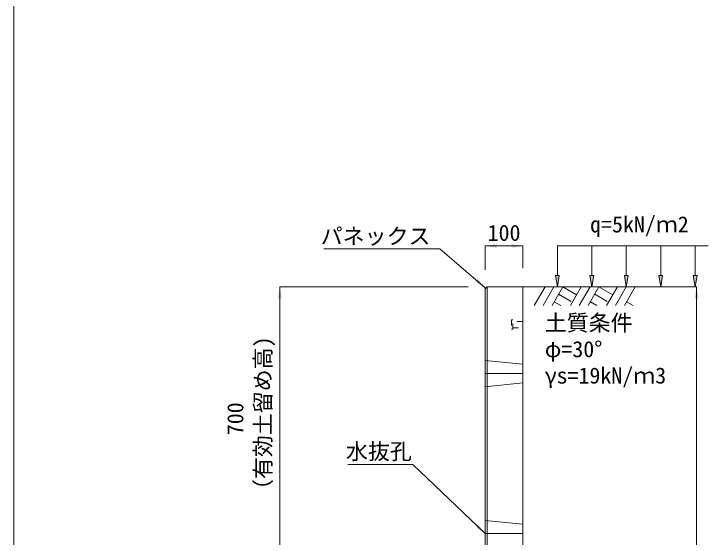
# Model space of a CAD drawing. Units: millimetres at full size. Extents: x 172874 to 217143, y 854931 to 903297.
# Drawn here: x 183674 to 185516, y 864552 to 865941 of the extents above; entities that cross this region are included whole.
import ezdxf
from ezdxf.enums import TextEntityAlignment as Align

# ---------------------------------------------------------------- set-up
doc = ezdxf.new("R2010")
doc.units = ezdxf.units.MM
doc.header["$LTSCALE"] = 20
doc.linetypes.add('DASHED', pattern=[7.5, 6, -1.5])
doc.linetypes.add('USER3', pattern=[1.35, 0.75, -0.6])
for name, color, linetype, lineweight in [('0_2', 7, 'Continuous', 20), ('パネックスKDS', 2, 'Continuous', 13), ('図枠', 5, 'Continuous', 13), ('寸法線', 7, 'Continuous', 13), ('引出線', 4, 'Continuous', 13), ('補助線', 8, 'Continuous', 13), ('ｲﾝｻｰﾄ', 3, 'USER3', 5), ('ﾊｯﾁﾝｸﾞ', 7, 'Continuous', 5)]:
    doc.layers.add(name, color=color, linetype=linetype, lineweight=lineweight)
doc.layers.add('文字', color=7, linetype='Continuous')
doc.styles.add('ＭＳ ゴシック', font='')
doc.styles.get('ＭＳ ゴシック').set_extended_font_data('MS Gothic')

# ---------------------------------------------------------------- blocks, each defined once
blk = doc.blocks.new('filled_arrow')
at = {"color": 0, "linetype": 'Continuous', "lineweight": -2}
blk.add_solid([(7.5, 1.25), (0, 0), (7.5, -1.25)], dxfattribs=at)

msp = doc.modelspace()

# ---------------------------------------------------------------- hatches: boundary and pattern name
at = {"layer": '寸法線'}
for points in [[(185121.11, 865246.42), (185116.11, 865216.42), (185111.11, 865246.42)], [(185212.53, 865246.42), (185207.53, 865216.42), (185202.53, 865246.42)], [(185303.94, 865246.42), (185298.94, 865216.42), (185293.94, 865246.42)], [(185395.35, 865246.42), (185390.35, 865216.42), (185385.35, 865246.42)], [(185486.77, 865246.42), (185481.77, 865216.42), (185476.77, 865246.42)], [(185486.77, 865246.42), (185481.77, 865216.42), (185476.77, 865246.42)]]:
    msp.add_hatch(color=256, dxfattribs=at).paths.add_polyline_path(points)

# ---------------------------------------------------------------- linework, layer by layer
at = {"layer": '0_2'}
msp.add_line((185024.7, 865216.42), (185424.7, 865216.42), dxfattribs=at)
at = {"layer": 'パネックスKDS'}
for p, q in [((184924.7, 865211.42), (184929.7, 865216.42)), ((184929.7, 865216.42), (185024.7, 865216.42)), ((185024.7, 863531.42), (185024.7, 865216.42)), ((184924.7, 864516.42), (184924.7, 865211.42))]:
    msp.add_line(p, q, dxfattribs=at)
at = {"layer": 'パネックスKDS', "lineweight": 5}
msp.add_line((184929.7, 864516.42), (184929.7, 865216.42), dxfattribs=at)
at = {"layer": 'パネックスKDS', "linetype": 'DASHED', "lineweight": 9}
for p, q in [((184924.7, 865021.42), (185024.7, 865011.42)), ((184924.7, 864951.42), (185024.7, 864961.42)), ((184924.7, 864596.42), (185024.7, 864586.42))]:
    msp.add_line(p, q, dxfattribs=at)
at = {"layer": '図枠'}
msp.add_line((183674.21, 874031.02), (183674.21, 854931.02), dxfattribs=at)
at = {"layer": '寸法線'}
for p, q in [((184924.7, 865324.97), (185024.7, 865324.97)), ((184924.7, 865261.42), (184924.7, 865324.97)), ((185024.7, 865266.42), (185024.7, 865324.97)), ((184379.7, 864516.42), (184379.7, 865216.42)), ((184879.7, 865216.42), (184379.7, 865216.42)), ((185074.7, 865216.42), (185485.54, 865216.42)), ((185485.54, 863531.42), (185485.54, 865216.42))]:
    msp.add_line(p, q, dxfattribs=at)
at = {"layer": '寸法線', "lineweight": 9}
for p, q in [((185516.11, 865324.97), (185116.11, 865324.97)), ((185116.11, 865246.42), (185116.11, 865324.97)), ((185207.53, 865246.42), (185207.53, 865324.97)), ((185298.94, 865246.42), (185298.94, 865324.97)), ((185390.35, 865246.42), (185390.35, 865324.97)), ((185481.77, 865246.42), (185481.77, 865324.97))]:
    msp.add_line(p, q, dxfattribs=at)
for points in [[(185121.11, 865246.42), (185116.11, 865216.42), (185111.11, 865246.42)], [(185212.53, 865246.42), (185207.53, 865216.42), (185202.53, 865246.42)], [(185303.94, 865246.42), (185298.94, 865216.42), (185293.94, 865246.42)], [(185395.35, 865246.42), (185390.35, 865216.42), (185385.35, 865246.42)], [(185486.77, 865246.42), (185481.77, 865216.42), (185476.77, 865246.42)], [(185486.77, 865246.42), (185481.77, 865216.42), (185476.77, 865246.42)]]:
    msp.add_lwpolyline(points, close=True, dxfattribs=at)
at = {"layer": '引出線'}
for points in [[(184924.7, 865213.92), (184804.49, 865317.38), (184496.24, 865317.38)], [(184924.7, 864561.42), (184732.24, 864744.87), (184560.5, 864744.87)]]:
    msp.add_lwpolyline(points, dxfattribs=at)
at = {"layer": '補助線'}
for p, q in [((184924.7, 864986.42), (185024.7, 864986.42)), ((184924.7, 864561.42), (185024.7, 864561.42))]:
    msp.add_line(p, q, dxfattribs=at)
at = {"layer": 'ｲﾝｻｰﾄ'}
for p, q in [((184994.7, 865128.92), (184994.7, 865103.92)), ((184997.7, 865128.92), (184994.7, 865128.92)), ((184997.7, 865103.92), (184997.7, 865128.92)), ((185024.7, 865124.92), (184997.7, 865124.92)), ((184994.7, 865103.92), (184997.7, 865103.92)), ((184997.7, 865107.92), (185024.7, 865107.92))]:
    msp.add_line(p, q, dxfattribs=at)
at = {"layer": 'ﾊｯﾁﾝｸﾞ', "lineweight": 9}
for p, q in [((185083.35, 865216.41), (185054.7, 865166.79)), ((185106.97, 865216.41), (185078.32, 865166.79)), ((185130.59, 865216.41), (185101.94, 865166.79)), ((185130.59, 865216.41), (185167.16, 865195.3)), ((185179.35, 865216.41), (185150.7, 865166.79)), ((185202.97, 865216.41), (185174.32, 865166.79)), ((185226.59, 865216.41), (185197.94, 865166.79)), ((185226.59, 865216.41), (185263.16, 865195.3)), ((185275.35, 865216.41), (185246.7, 865166.79)), ((185298.97, 865216.41), (185270.32, 865166.79)), ((185322.59, 865216.41), (185293.94, 865166.79)), ((185119.17, 865196.63), (185152.58, 865177.34)), ((185215.17, 865196.63), (185248.58, 865177.34)), ((185107.75, 865176.85), (185125.16, 865166.79)), ((185203.75, 865176.85), (185221.16, 865166.79)), ((185299.75, 865176.85), (185317.16, 865166.79))]:
    msp.add_line(p, q, dxfattribs=at)

# ---------------------------------------------------------------- block references
at = {"layer": '寸法線', "xscale": 4, "yscale": 4}
msp.add_blockref('filled_arrow', (184924.7, 865324.97), dxfattribs=at)
for p, rotation in [((185024.7, 865324.97), 180), ((184379.7, 865216.42), 270), ((185485.54, 865216.42), 270)]:
    msp.add_blockref('filled_arrow', p, dxfattribs=dict(at, rotation=rotation))
at = {"layer": '引出線', "xscale": 4, "yscale": 4}
for p, rotation in [((184924.7, 865213.92), 139.3), ((184924.7, 864561.42), 136.4)]:
    msp.add_blockref('filled_arrow', p, dxfattribs=dict(at, rotation=rotation))

# ---------------------------------------------------------------- texts
at = {"layer": '寸法線', "style": 'ＭＳ ゴシック'}
msp.add_text('100', height=42.72, dxfattribs=at).set_placement((184974.7, 865359.97), align=Align.MIDDLE_CENTER)
for s, p in [('土質条件', (185082.67, 865142.43)), ('φ=30°', (185082.67, 865072.43)), ('γs=19kN/ｍ3', (185082.67, 865002.43))]:
    msp.add_text(s, height=42.72, dxfattribs=at).set_placement(p, align=Align.TOP_LEFT)
for s, p in [('（有効土留め高)', (184368.9, 864647.89)), ('700', (184295.78, 864822.71))]:
    msp.add_text(s, height=42.72, rotation=90, dxfattribs=at).set_placement(p, align=Align.BOTTOM_LEFT)
at = {"layer": '引出線', "style": 'ＭＳ ゴシック'}
for s, p in [('パネックス', (184779.49, 865372.52)), ('水抜孔', (184729.99, 864801.15))]:
    msp.add_text(s, height=42.72, dxfattribs=at).set_placement(p, align=Align.TOP_RIGHT)
at = {"layer": '文字', "style": 'ＭＳ ゴシック'}
msp.add_text('q=5kN/ｍ2', height=42.72, dxfattribs=at).set_placement((185203, 865348.24), align=Align.BOTTOM_LEFT)

doc.saveas('drawing.dxf')
